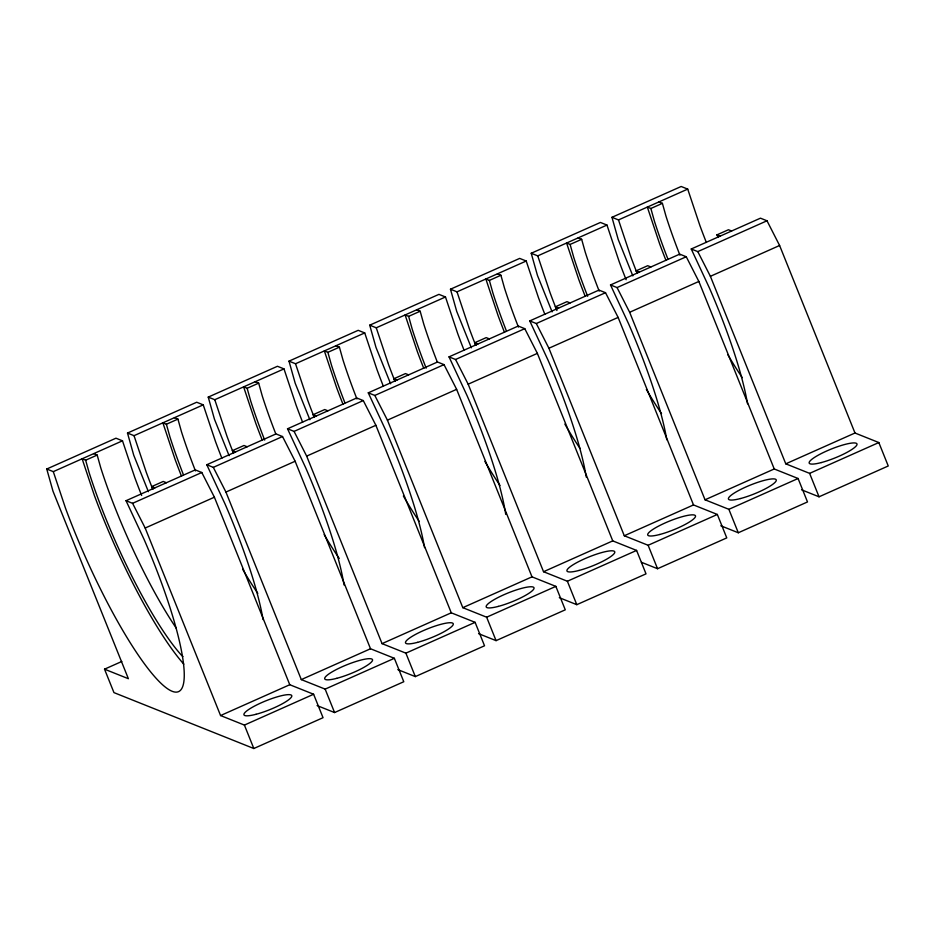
<?xml version="1.0" encoding="UTF-8"?>
<svg xmlns="http://www.w3.org/2000/svg" width="935" height="935" viewBox="0 0 935 935"><rect width="100%" height="100%" fill="white"/><g stroke="black" fill="none" stroke-linecap="round" stroke-linejoin="round"><path stroke-width="1.4" d="M289.768 684.724L214.395 497.21L201.796 472.502L195.251 469.884L126.038 500.704L132.583 503.322L145.182 528.03L220.566 715.544L289.768 684.724L313.611 694.249L323.042 717.694L253.829 748.514L113.953 692.613L104.533 669.179L128.375 678.705L52.991 491.191L46.75 469.019L115.963 438.199L122.497 440.806L134.722 477.376A160.738 30.399 66 0 0 141.653 495.457M148.384 491.658L133.74 455.228L127.499 433.057L196.701 402.237L203.246 404.855L215.459 441.425A160.738 30.399 66 0 0 221.875 458.197M229.122 455.696L214.477 419.266L208.236 397.106L277.45 366.275L283.995 368.893L296.208 405.463A160.738 30.399 66 0 0 302.624 422.234M309.871 419.733L295.226 383.315L288.985 361.144L358.199 330.324L364.732 332.93L376.957 369.5A160.738 30.399 66 0 0 383.373 386.284M390.62 383.771L375.975 347.352L369.722 325.181L438.936 294.361L445.481 296.979L457.694 333.538A160.738 30.399 66 0 0 464.111 350.321M471.357 347.82L456.712 311.39L450.471 289.219L519.685 258.399L526.218 261.017L538.443 297.587A160.738 30.399 66 0 0 544.86 314.359M552.106 311.858L537.461 275.439L531.22 253.268L600.422 222.448L606.967 225.054L619.18 261.625A160.738 30.399 66 0 0 626.123 279.705M632.843 275.895L618.21 239.477L611.957 217.306L681.171 186.486L687.716 189.104L699.929 225.662A160.738 30.399 66 0 0 706.346 242.445M46.75 469.019L53.295 471.637L122.497 440.806M127.499 433.057L134.032 435.675L203.246 404.855M208.236 397.106L214.781 399.712L283.995 368.893M288.985 361.144L295.53 363.75L364.732 332.93M369.722 325.181L376.267 327.799L445.481 296.979M450.471 289.219L457.016 291.837L526.218 261.017M531.22 253.268L537.754 255.874L606.967 225.054M611.957 217.306L618.503 219.924L687.716 189.104M183.809 664.154A160.738 30.399 66 0 1 94.341 495.363L82.128 458.793L85.646 460.195L97.182 455.065L100.758 467.816A148.875 28.155 66 0 0 176.341 628.285M181.507 476.172A160.738 30.399 66 0 1 175.09 459.401L162.877 422.83L166.395 424.233L177.93 419.102L181.495 431.853A148.875 28.155 66 0 0 195.462 470.913M262.256 440.221A160.738 30.399 66 0 1 255.839 423.438L243.614 386.868L247.144 388.282L258.679 383.14L262.244 395.902A148.875 28.155 66 0 0 275.696 433.641M342.993 404.259A160.738 30.399 66 0 1 336.577 387.476L324.363 350.917L327.881 352.32L339.417 347.189L342.981 359.94A148.875 28.155 66 0 0 356.948 398.988M423.742 368.296A160.738 30.399 66 0 1 417.326 351.525L405.112 314.955L408.63 316.357L420.166 311.226L423.73 323.977A148.875 28.155 66 0 0 437.183 361.728M504.491 332.346A160.738 30.399 66 0 1 498.075 315.562L485.849 278.992L489.367 280.406L500.903 275.264L504.479 288.027A148.875 28.155 66 0 0 518.434 327.075M585.228 296.383A160.738 30.399 66 0 1 578.812 279.6L566.598 243.042L570.116 244.444L581.652 239.302L585.216 252.064A148.875 28.155 66 0 0 599.183 291.112M665.977 260.421A160.738 30.399 66 0 1 659.561 243.649L647.336 207.079L650.865 208.482L662.401 203.351L665.965 216.102A148.875 28.155 66 0 0 679.932 255.15M152.943 489.075A148.875 28.155 66 0 0 151.704 486.597L163.228 481.455L166.407 482.729M233.692 453.113A148.875 28.155 66 0 0 232.441 450.635L243.977 445.492L247.156 446.766M314.44 417.162A148.875 28.155 66 0 0 313.19 414.673L324.725 409.542L327.904 410.804M395.178 381.2A148.875 28.155 66 0 0 393.927 378.722L405.463 373.579L408.642 374.853M475.927 345.237A148.875 28.155 66 0 0 474.676 342.759L486.212 337.617L489.391 338.891M556.676 309.286A148.875 28.155 66 0 0 555.425 306.797L566.961 301.666L570.14 302.928M637.413 273.324A148.875 28.155 66 0 0 636.162 270.834L647.698 265.704L650.877 266.978M718.162 237.361A148.875 28.155 66 0 0 716.911 234.884L728.447 229.741L731.626 231.015M263.062 619.566A160.738 30.399 66 0 0 224.914 503.684L206.787 464.742L275.989 433.922L282.534 436.54L295.133 461.247L370.517 648.761L394.36 658.298L403.78 681.732L334.578 712.552L317.094 705.574M344.033 584.983A160.738 30.399 66 0 0 305.663 467.722L287.524 428.791L356.738 397.971L363.283 400.577L375.882 425.296L451.266 612.811L475.109 622.336L484.529 645.781L415.315 676.601L397.831 669.612M424.548 547.641A160.738 30.399 66 0 0 386.412 431.76L368.273 392.829L437.486 362.009L444.02 364.627L456.631 389.334L532.003 576.848L555.846 586.374L565.278 609.819L496.064 640.639L478.58 633.649M505.742 514.414A160.738 30.399 66 0 0 467.149 395.809L449.022 356.866L518.224 326.046L524.769 328.664L537.368 353.372L612.752 540.886L636.595 550.423L646.015 573.856L576.801 604.676L559.317 597.687M586.268 477.107A160.738 30.399 66 0 0 547.898 359.846L529.759 320.915L598.973 290.095L605.518 292.702L618.117 317.409L693.501 504.935L717.344 514.46L726.764 537.894L657.55 568.725L641.41 562.274M666.784 439.766A160.738 30.399 66 0 0 628.636 323.884L610.508 284.953L679.722 254.133L686.255 256.751L698.854 281.458L774.238 468.973L798.081 478.498L807.501 501.943L738.299 532.763L720.815 525.774M747.533 403.815A160.738 30.399 66 0 0 709.385 287.922L691.245 248.99L760.459 218.171L767.004 220.789L779.603 245.496L854.987 433.01L878.83 442.547L888.25 465.981L819.037 496.801L801.552 489.811M132.583 503.322L201.796 472.502M206.787 464.742L213.32 467.36L282.534 436.54M287.524 428.791L294.069 431.397L363.283 400.577M368.273 392.829L374.818 395.447L444.02 364.627M449.022 356.866L455.555 359.484L524.769 328.664M529.759 320.915L536.304 323.522L605.518 292.702M610.508 284.953L617.053 287.571L686.255 256.751M691.245 248.99L697.79 251.608L767.004 220.789M145.182 528.03L214.395 497.21M213.32 467.36L225.931 492.067L295.133 461.247M294.069 431.397L306.668 456.116L375.882 425.296M374.818 395.447L387.417 420.154L456.631 389.334M455.555 359.484L468.166 384.192L537.368 353.372M536.304 323.522L548.903 348.241L618.117 317.409M617.053 287.571L629.652 312.278L698.854 281.458M697.79 251.608L710.39 276.316L779.603 245.496M104.533 669.179L121.83 661.466M225.931 492.067L301.304 679.593L370.517 648.761M306.668 456.116L382.053 643.631L451.266 612.811M387.417 420.154L462.802 607.668L532.003 576.848M468.166 384.192L543.539 571.717L612.752 540.886M548.903 348.241L624.288 535.755L693.501 504.935M629.652 312.278L705.037 499.793L774.238 468.973M710.39 276.316L785.774 463.83L854.987 433.01M220.566 715.544L244.409 725.081L313.611 694.249M301.304 679.593L325.146 689.118L394.36 658.298M382.053 643.631L405.895 653.156L475.109 622.336M462.802 607.668L486.644 617.205L555.846 586.374M543.539 571.717L567.381 581.243L636.595 550.423M624.288 535.755L648.13 545.28L717.344 514.46M705.037 499.793L728.868 509.318L798.081 478.498M785.774 463.83L809.616 473.367L878.83 442.547M658.871 201.937L662.401 203.351M716.911 234.884L720.09 236.146M578.134 237.899L581.652 239.302M636.162 270.834L639.341 272.108M497.385 273.861L500.903 275.264M555.425 306.797L558.604 308.071M416.636 309.812L420.166 311.226M474.676 342.759L477.855 344.033M335.899 345.775L339.417 347.189M393.927 378.722L397.106 379.984M255.15 381.737L258.679 383.14M313.19 414.673L316.369 415.946M174.413 417.7L177.93 419.102M232.441 450.635L235.62 451.909M93.664 453.65L97.182 455.065M151.704 486.597L154.883 487.86M182.956 656.522L181.273 655.014A148.875 28.155 66 0 1 89.222 472.958L85.646 460.195M126.038 500.704L144.177 539.635A160.738 30.399 66 0 1 172.11 691.269A160.738 30.399 66 0 1 65.508 508.196L53.295 471.637M809.616 473.367L819.037 496.801M728.868 509.318L738.299 532.763M648.13 545.28L657.55 568.725M567.381 581.243L576.801 604.676M486.644 617.205L496.064 640.639M405.895 653.156L415.315 676.601M325.146 689.118L334.578 712.552M244.409 725.081L253.829 748.514M618.503 219.924L630.716 256.494A160.738 30.399 66 0 0 637.132 273.265M537.754 255.874L549.979 292.445A160.738 30.399 66 0 0 556.909 310.525M457.016 291.837L469.23 328.407A160.738 30.399 66 0 0 475.646 345.179M376.267 327.799L388.492 364.369A160.738 30.399 66 0 0 394.909 381.141M295.53 363.75L307.744 400.32A160.738 30.399 66 0 0 314.16 417.103M214.781 399.712L226.995 436.283A160.738 30.399 66 0 0 233.411 453.066M134.032 435.675L146.257 472.245A160.738 30.399 66 0 0 152.674 489.017M650.865 208.482L654.43 221.244A148.875 28.155 66 0 0 667.882 258.983M570.116 244.444L573.681 257.195A148.875 28.155 66 0 0 587.648 296.255M489.367 280.406L492.944 293.158A148.875 28.155 66 0 0 506.396 330.908M408.63 316.357L412.195 329.12A148.875 28.155 66 0 0 426.161 368.168M327.881 352.32L331.446 365.071A148.875 28.155 66 0 0 344.91 402.821M247.144 388.282L250.709 401.033A148.875 28.155 66 0 0 264.675 440.081M166.395 424.233L169.96 436.996A148.875 28.155 66 0 0 183.412 474.746M257.815 593.398A148.875 28.155 66 0 1 242.644 569.263M339.276 558.499A148.875 28.155 66 0 1 324.164 534.61M419.301 521.485A148.875 28.155 66 0 1 403.371 496.017M500.05 485.522A148.875 28.155 66 0 1 484.879 461.387M580.062 448.496A148.875 28.155 66 0 1 564.857 424.104M661.536 413.609A148.875 28.155 66 0 1 646.365 389.463M742.285 377.647A148.875 28.155 66 0 1 727.886 354.821M256.073 714.282A25.712 4.815 -21.9 0 0 291.813 695.956A25.712 4.815 -21.9 0 0 255.769 705.422A25.712 4.815 -21.9 0 0 256.073 714.282M336.81 678.319A25.712 4.815 -21.9 0 0 372.562 659.993A25.712 4.815 -21.9 0 0 336.518 669.46A25.712 4.815 -21.9 0 0 336.81 678.319M417.559 642.357A25.712 4.815 -21.9 0 0 453.3 624.031A25.712 4.815 -21.9 0 0 417.267 633.509A25.712 4.815 -21.9 0 0 417.559 642.357M498.297 606.406A25.712 4.815 -21.9 0 0 534.049 588.08A25.712 4.815 -21.9 0 0 498.004 597.547A25.712 4.815 -21.9 0 0 498.297 606.406M579.045 570.443A25.712 4.815 -21.9 0 0 614.798 552.117A25.712 4.815 -21.9 0 0 578.753 561.584A25.712 4.815 -21.9 0 0 579.045 570.443M659.794 534.481A25.712 4.815 -21.9 0 0 695.535 516.155A25.712 4.815 -21.9 0 0 659.491 525.634A25.712 4.815 -21.9 0 0 659.794 534.481M740.532 498.53A25.712 4.815 -21.9 0 0 776.284 480.204A25.712 4.815 -21.9 0 0 740.24 489.671A25.712 4.815 -21.9 0 0 740.532 498.53M821.281 462.568A25.712 4.815 -21.9 0 0 857.021 444.242A25.712 4.815 -21.9 0 0 820.988 453.709A25.712 4.815 -21.9 0 0 821.281 462.568"/></g></svg>
